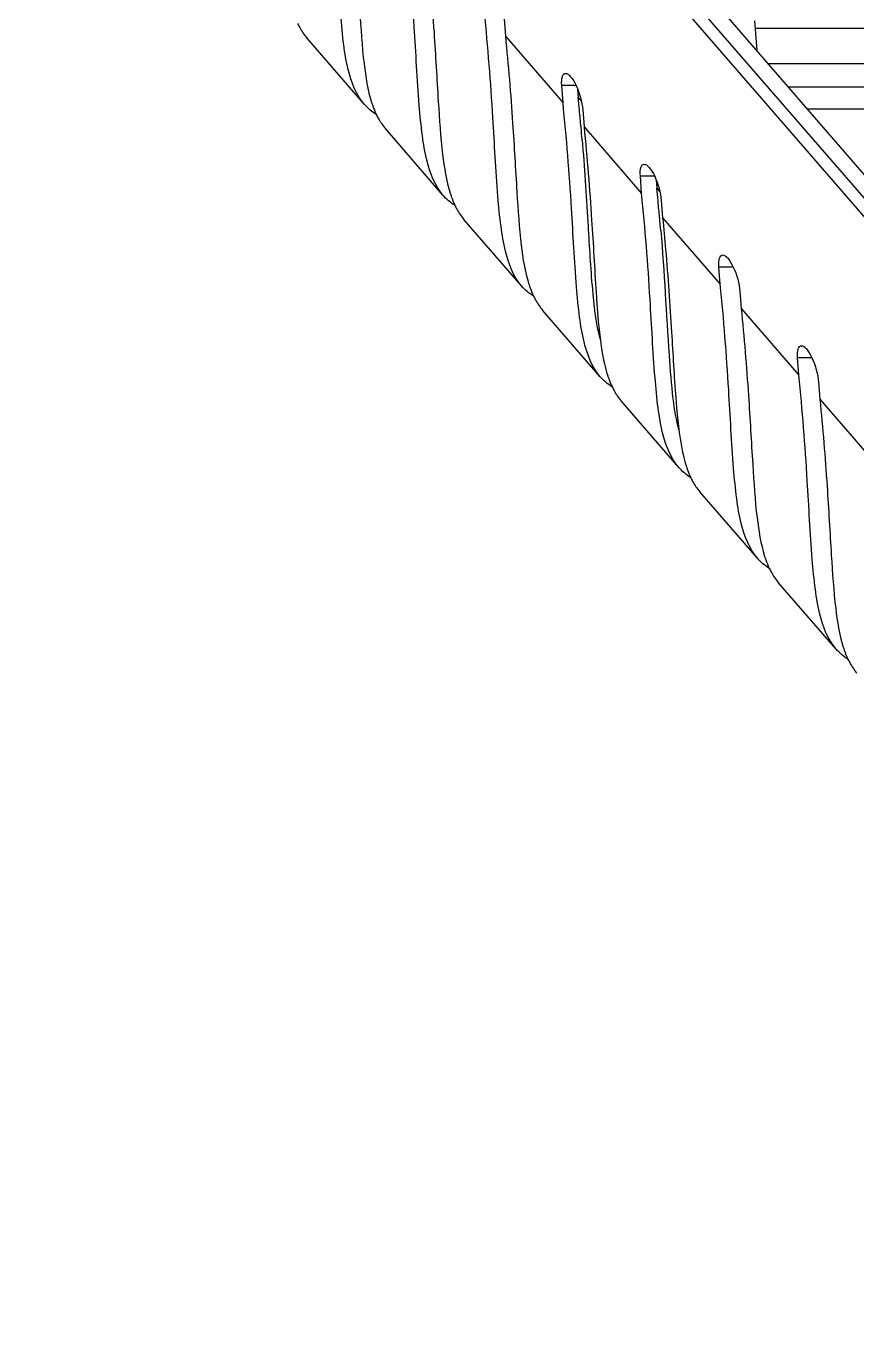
# Model space of a CAD drawing. Header units: millimetres. Extents: x -1 to 407, y -1 to 283.
# Drawn here: x 143.79 to 152.37, y 82.21 to 95.66 of the extents above; entities that cross this region are included whole.
import ezdxf

# ---------------------------------------------------------------- set-up
doc = ezdxf.new("R2010")
doc.units = ezdxf.units.MM
doc.header["$LTSCALE"] = 23.1
doc.layers.add('002-CHASSIS', color=7, linetype='CONTINUOUS')

msp = doc.modelspace()

# ---------------------------------------------------------------- linework, layer by layer
at = {"layer": '002-CHASSIS', "color": 7, "linetype": 'Continuous'}
for p, q in [((162.388, 82.213), (143.791, 103.688)), ((143.877, 103.775), (162.475, 82.3)), ((162.689, 82.3), (144.092, 103.775)), ((148.729, 95.733), (148.742, 95.555)), ((151.316, 95.712), (151.34, 95.406)), ((151.322, 95.636), (156.782, 95.636)), ((147.285, 94.85), (146.69, 95.538)), ((148.742, 95.555), (149.337, 94.868)), ((156.676, 95.268), (151.459, 95.268)), ((149.47, 95.045), (149.324, 95.045)), ((149.337, 94.868), (149.324, 95.045)), ((149.488, 95.008), (149.495, 94.921)), ((156.122, 95.03), (151.665, 95.03)), ((149.495, 94.921), (149.525, 94.886)), ((151.859, 94.806), (156.316, 94.806)), ((149.541, 94.795), (149.554, 94.618)), ((148.097, 93.913), (147.502, 94.6)), ((149.554, 94.618), (150.149, 93.93)), ((150.282, 94.108), (150.136, 94.108)), ((150.149, 93.93), (150.136, 94.108)), ((150.3, 94.07), (150.307, 93.984)), ((150.307, 93.984), (150.337, 93.948)), ((150.352, 93.858), (150.366, 93.68)), ((148.909, 92.975), (148.314, 93.663)), ((150.366, 93.68), (150.961, 92.993)), ((151.094, 93.17), (150.948, 93.17)), ((150.961, 92.993), (150.948, 93.17)), ((151.164, 92.92), (151.178, 92.743)), ((149.679, 92.907), (149.683, 92.852)), ((149.721, 92.038), (149.126, 92.725)), ((151.178, 92.743), (151.773, 92.055)), ((150.459, 92.497), (150.461, 92.456)), ((151.906, 92.233), (151.76, 92.233)), ((151.773, 92.055), (151.76, 92.233)), ((151.976, 91.983), (151.99, 91.805)), ((150.533, 91.1), (149.938, 91.788)), ((151.99, 91.805), (152.585, 91.118)), ((151.345, 90.163), (150.75, 90.85)), ((152.157, 89.225), (151.561, 89.913))]:
    msp.add_line(p, q, dxfattribs=at)
for centre, radius, start, end in [((125.527, 92.495), 24.09, 5.4721, 5.7801), ((124.977, 92.443), 24.642, 5.0577, 5.4714), ((124.115, 92.366), 25.508, 4.7632, 5.0579), ((126.339, 91.558), 24.09, 5.4721, 5.7801), ((125.789, 91.505), 24.642, 5.0577, 5.4714), ((124.927, 91.429), 25.508, 4.7632, 5.0579), ((157.502, 93.637), 7.892, 184.7058, 185.3356), ((150.93, 92.417), 1.189, 197.5998, 198.0106), ((151.742, 91.479), 1.189, 197.5998, 198.0106)]:
    msp.add_arc(centre, radius, start, end, dxfattribs=at)
at = {"layer": '002-CHASSIS', "color": 7, "linetype": 'Continuous', "extrusion": (0, 0, -1)}
for centre in [(149.432, 94.92), (150.244, 93.983), (151.056, 93.045), (151.868, 92.108)]:
    msp.add_ellipse(centre, major_axis=(-0.076, 0.249), ratio=0.315993, start_param=-0.950774, end_param=2.190819, dxfattribs=at)
at = {"layer": '002-CHASSIS', "color": 7, "linetype": 'Continuous'}
for points, knots in [([(147.285, 94.85), (147.199, 94.95), (147.119, 95.165), (147.067, 95.482), (147.024, 95.943), (146.988, 96.683), (146.938, 97.317), (146.902, 97.68)], [0, 0, 0, 0, 0.137752, 0.227974, 0.336941, 0.619477, 1, 1, 1, 1]), ([(147.118, 97.43), (147.149, 97.131), (147.192, 96.594), (147.232, 95.873), (147.27, 95.317), (147.319, 94.999), (147.36, 94.87)], [0, 0, 0, 0, 0.350213, 0.628014, 0.84152, 1, 1, 1, 1]), ([(148.097, 93.913), (148.011, 94.013), (147.931, 94.228), (147.879, 94.545), (147.836, 95.006), (147.8, 95.745), (147.75, 96.38), (147.714, 96.743)], [0, 0, 0, 0, 0.137752, 0.227974, 0.336941, 0.619477, 1, 1, 1, 1]), ([(147.93, 96.493), (147.96, 96.194), (148.004, 95.656), (148.044, 94.935), (148.081, 94.379), (148.131, 94.062), (148.172, 93.932)], [0, 0, 0, 0, 0.350213, 0.628014, 0.84152, 1, 1, 1, 1]), ([(148.909, 92.975), (148.823, 93.075), (148.743, 93.29), (148.691, 93.607), (148.648, 94.068), (148.612, 94.808), (148.562, 95.442), (148.526, 95.805)], [0, 0, 0, 0, 0.137752, 0.227974, 0.336941, 0.619477, 1, 1, 1, 1]), ([(146.596, 95.685), (146.603, 95.671), (146.629, 95.619), (146.662, 95.57), (146.69, 95.538)], [0, 0, 0, 0, 0.260571, 1, 1, 1, 1]), ([(148.742, 95.555), (148.772, 95.256), (148.816, 94.719), (148.856, 93.998), (148.893, 93.442), (148.943, 93.124), (148.984, 92.995)], [0, 0, 0, 0, 0.350213, 0.628014, 0.84152, 1, 1, 1, 1]), ([(147.36, 94.87), (147.364, 94.859), (147.378, 94.817), (147.394, 94.776), (147.408, 94.747)], [0, 0, 0, 0, 0.260548, 1, 1, 1, 1]), ([(149.721, 92.038), (149.635, 92.138), (149.555, 92.353), (149.503, 92.67), (149.46, 93.131), (149.424, 93.87), (149.374, 94.505), (149.337, 94.868)], [0, 0, 0, 0, 0.137752, 0.227974, 0.336941, 0.619477, 1, 1, 1, 1]), ([(147.408, 94.747), (147.414, 94.733), (147.441, 94.682), (147.474, 94.633), (147.502, 94.6)], [0, 0, 0, 0, 0.260571, 1, 1, 1, 1]), ([(149.554, 94.618), (149.586, 94.297), (149.632, 93.727), (149.663, 93.156), (149.679, 92.907)], [0, 0, 0, 0, 0.562813, 1, 1, 1, 1]), ([(149.535, 94.484), (149.558, 94.203), (149.591, 93.704), (149.618, 93.205), (149.636, 92.989)], [0, 0, 0, 0, 0.565952, 1, 1, 1, 1]), ([(148.172, 93.932), (148.176, 93.921), (148.19, 93.88), (148.206, 93.839), (148.22, 93.81)], [0, 0, 0, 0, 0.260548, 1, 1, 1, 1]), ([(150.533, 91.1), (150.447, 91.2), (150.367, 91.415), (150.314, 91.732), (150.271, 92.193), (150.235, 92.933), (150.186, 93.567), (150.149, 93.93)], [0, 0, 0, 0, 0.137752, 0.227974, 0.336941, 0.619477, 1, 1, 1, 1]), ([(148.22, 93.81), (148.226, 93.796), (148.253, 93.744), (148.286, 93.695), (148.314, 93.663)], [0, 0, 0, 0, 0.260571, 1, 1, 1, 1]), ([(150.366, 93.68), (150.377, 93.57), (150.414, 93.176), (150.441, 92.782), (150.459, 92.497)], [0, 0, 0, 0, 0.279014, 1, 1, 1, 1]), ([(150.347, 93.547), (150.383, 93.118), (150.411, 92.538), (150.462, 91.848), (150.503, 91.587), (150.534, 91.48)], [0, 0, 0, 0, 0.621177, 0.838298, 1, 1, 1, 1]), ([(148.984, 92.995), (148.988, 92.984), (149.001, 92.942), (149.018, 92.901), (149.032, 92.872)], [0, 0, 0, 0, 0.260548, 1, 1, 1, 1]), ([(151.345, 90.163), (151.258, 90.263), (151.179, 90.478), (151.126, 90.795), (151.083, 91.256), (151.047, 91.995), (150.998, 92.63), (150.961, 92.993)], [0, 0, 0, 0, 0.137752, 0.227974, 0.336941, 0.619477, 1, 1, 1, 1]), ([(149.032, 92.872), (149.038, 92.858), (149.065, 92.807), (149.098, 92.758), (149.126, 92.725)], [0, 0, 0, 0, 0.260571, 1, 1, 1, 1]), ([(149.644, 92.903), (149.648, 92.855), (149.665, 92.692), (149.69, 92.529), (149.722, 92.417)], [0, 0, 0, 0, 0.290819, 1, 1, 1, 1]), ([(149.683, 92.852), (149.687, 92.79), (149.703, 92.576), (149.725, 92.361), (149.757, 92.211)], [0, 0, 0, 0, 0.287372, 1, 1, 1, 1]), ([(151.178, 92.743), (151.208, 92.444), (151.252, 91.906), (151.292, 91.185), (151.329, 90.629), (151.379, 90.312), (151.42, 90.182)], [0, 0, 0, 0, 0.350213, 0.628014, 0.84152, 1, 1, 1, 1]), ([(150.461, 92.456), (150.475, 92.228), (150.496, 91.834), (150.534, 91.439), (150.568, 91.274)], [0, 0, 0, 0, 0.574901, 1, 1, 1, 1]), ([(149.757, 92.211), (149.759, 92.198), (149.771, 92.146), (149.784, 92.094), (149.796, 92.057)], [0, 0, 0, 0, 0.262468, 1, 1, 1, 1]), ([(149.799, 92.049), (149.802, 92.039), (149.815, 92), (149.831, 91.962), (149.844, 91.935)], [0, 0, 0, 0, 0.259832, 1, 1, 1, 1]), ([(152.157, 89.225), (152.07, 89.325), (151.99, 89.54), (151.938, 89.857), (151.895, 90.318), (151.859, 91.058), (151.81, 91.692), (151.773, 92.055)], [0, 0, 0, 0, 0.137752, 0.227974, 0.336941, 0.619477, 1, 1, 1, 1]), ([(149.844, 91.935), (149.85, 91.921), (149.877, 91.869), (149.909, 91.82), (149.938, 91.788)], [0, 0, 0, 0, 0.260571, 1, 1, 1, 1]), ([(151.99, 91.805), (152.02, 91.506), (152.064, 90.969), (152.104, 90.248), (152.141, 89.692), (152.191, 89.374), (152.232, 89.245)], [0, 0, 0, 0, 0.350213, 0.628014, 0.84152, 1, 1, 1, 1]), ([(150.568, 91.274), (150.571, 91.26), (150.583, 91.208), (150.596, 91.157), (150.608, 91.12)], [0, 0, 0, 0, 0.262468, 1, 1, 1, 1]), ([(150.611, 91.112), (150.614, 91.101), (150.627, 91.063), (150.643, 91.025), (150.656, 90.997)], [0, 0, 0, 0, 0.259832, 1, 1, 1, 1]), ([(150.656, 90.997), (150.662, 90.983), (150.688, 90.932), (150.721, 90.883), (150.75, 90.85)], [0, 0, 0, 0, 0.260571, 1, 1, 1, 1]), ([(151.42, 90.182), (151.423, 90.171), (151.437, 90.13), (151.454, 90.089), (151.467, 90.06)], [0, 0, 0, 0, 0.260548, 1, 1, 1, 1]), ([(151.467, 90.06), (151.474, 90.046), (151.5, 89.994), (151.533, 89.945), (151.561, 89.913)], [0, 0, 0, 0, 0.260571, 1, 1, 1, 1]), ([(152.232, 89.245), (152.235, 89.234), (152.249, 89.192), (152.265, 89.151), (152.279, 89.122)], [0, 0, 0, 0, 0.260548, 1, 1, 1, 1]), ([(152.279, 89.122), (152.286, 89.108), (152.312, 89.057), (152.345, 89.008), (152.373, 88.975)], [0, 0, 0, 0, 0.260571, 1, 1, 1, 1])]:
    msp.add_open_spline(points, degree=3, knots=knots, dxfattribs=at)
for points in [[(147.407, 94.746), (147.362, 94.774), (147.321, 94.81), (147.285, 94.85)], [(148.219, 93.808), (148.174, 93.837), (148.132, 93.872), (148.097, 93.913)], [(149.031, 92.871), (148.986, 92.899), (148.944, 92.935), (148.909, 92.975)], [(149.843, 91.933), (149.798, 91.962), (149.756, 91.997), (149.721, 92.038)], [(150.655, 90.996), (150.61, 91.024), (150.568, 91.06), (150.533, 91.1)], [(151.467, 90.058), (151.422, 90.087), (151.38, 90.122), (151.345, 90.163)], [(152.279, 89.121), (152.234, 89.149), (152.192, 89.185), (152.157, 89.225)]]:
    msp.add_open_spline(points, degree=3, dxfattribs=at)

doc.saveas('drawing.dxf')
